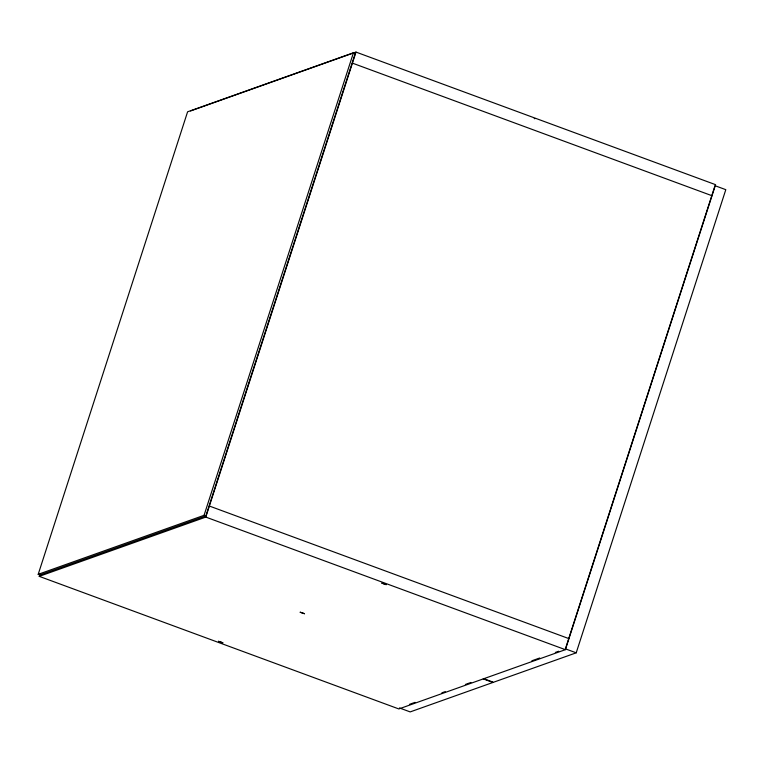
<?xml version="1.0" encoding="UTF-8"?>
<svg xmlns="http://www.w3.org/2000/svg" width="764" height="764" viewBox="0 0 764 764"><rect width="100%" height="100%" fill="white"/><g stroke="black" fill="none" stroke-linecap="round" stroke-linejoin="round"><path stroke-width="1.15" d="M38.2 574.337L187.6 111.802L353.445 52.773L355.241 53.442L205.85 515.977L39.995 575.005L38.2 574.337L204.055 515.318L205.85 515.977M190.561 110.961L355.995 52.086L715.572 184.678L565.379 649.677L398.837 708.944L39.251 576.352L39.967 574.146M204.055 515.318L353.445 52.773M39.251 576.352L205.802 517.085L355.995 52.086M576.209 652.828L725.8 189.673L715.009 185.7L565.417 648.846L576.209 652.828L493.458 682.271L483.746 678.699M409.456 704.351L415.053 702.364M441.888 692.814L445.24 691.621M465.371 684.458L470.958 682.462M531.868 660.784L539.699 658.005M555.352 652.427L558.713 651.234M534.256 118.535L534.819 118.726M352.424 63.135L712.01 195.727M209.365 506.035L568.951 638.637M205.802 517.085L565.379 649.677M483.22 678.881L492.933 682.462L410.182 711.914L399.391 707.932M218.523 641.321L222.802 642.782L218.523 641.321M300.223 612.241L304.502 613.702L300.223 612.241M381.924 583.161L386.202 584.632L381.924 583.161"/></g></svg>
